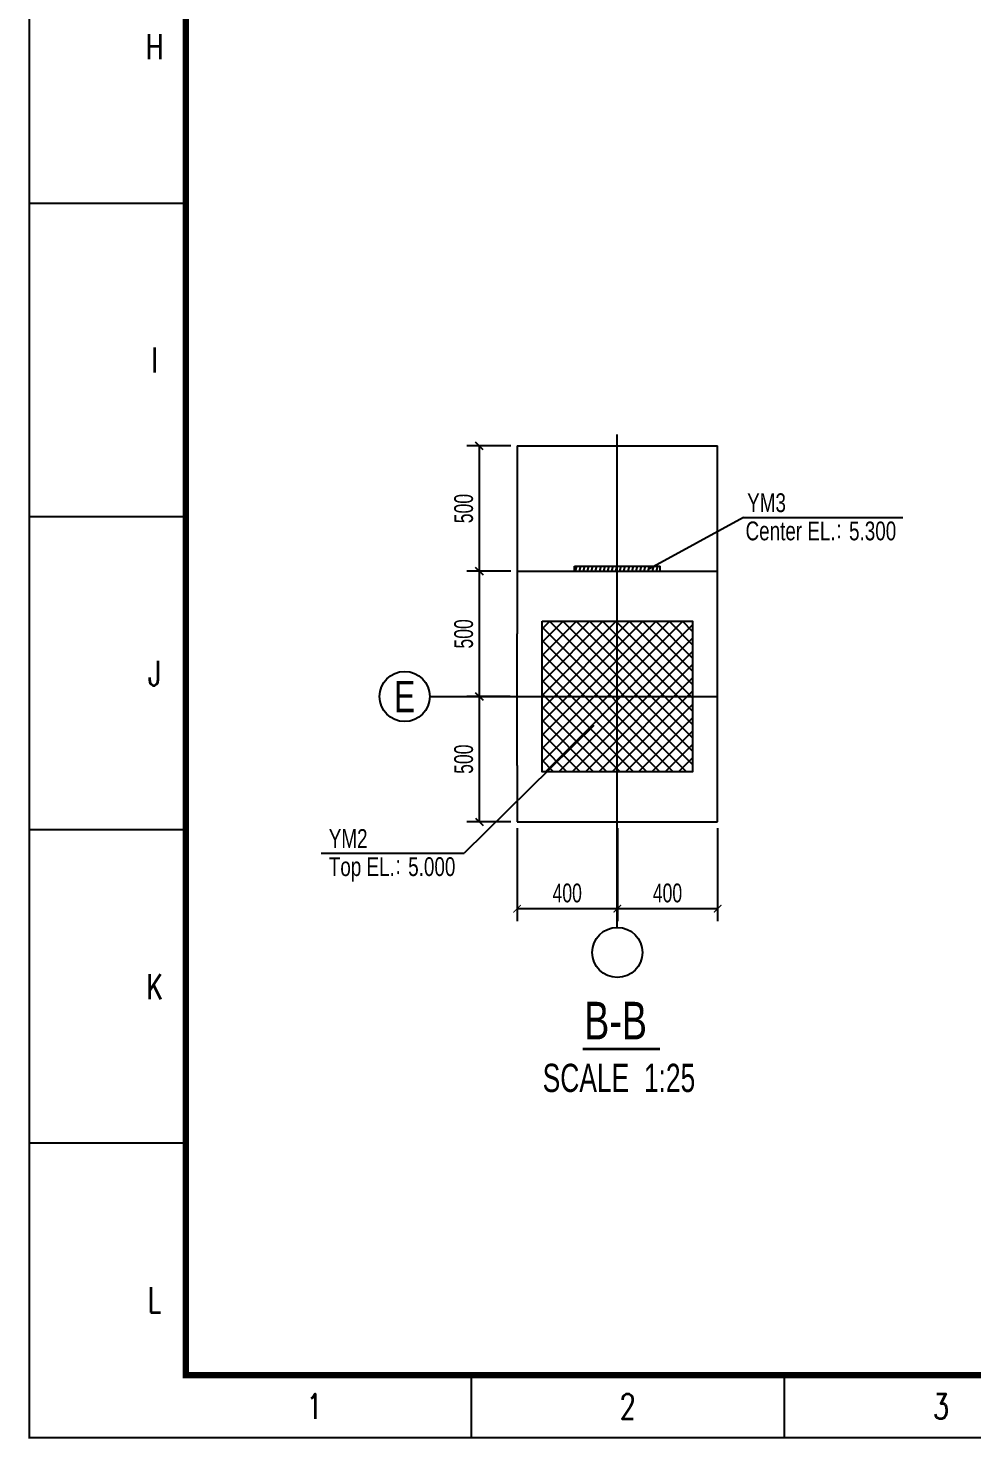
# Model space of a CAD drawing. Header units: millimetres. Extents: x -15901 to 146244, y -607033 to -56344.
# Drawn here: x -12722 to 2337, y -338762 to -316248 of the extents above; entities that cross this region are included whole.
import ezdxf
from ezdxf.enums import TextEntityAlignment as Align

# ---------------------------------------------------------------- set-up
doc = ezdxf.new("R2010")
doc.units = ezdxf.units.MM
doc.header["$LTSCALE"] = 2000
doc.linetypes.add('CENTER', pattern=[50.8, 31.75, -6.35, 6.35, -6.35])
for name, color, linetype in [('4', 2, 'Continuous'), ('S_01', 3, 'Continuous'), ('S_01_OUTL', 3, 'Continuous'), ('S_02', 151, 'CENTER'), ('S_04', 2, 'Continuous'), ('S_05_DIMS', 7, 'Continuous'), ('S_07', 6, 'Continuous'), ('TEXT', 3, 'Continuous'), ('TK', 1, 'Continuous')]:
    doc.layers.add(name, color=color, linetype=linetype)
doc.styles.add('KS', font='kstxt.shx', dxfattribs={"width": 0.7, "height": 300, "bigfont": 'kshz.shx'})
doc.styles.add('TK-HZ', font='txt.shx', dxfattribs={"width": 0.8, "bigfont": 'hztxt.shx'})
doc.dimstyles.new('KS25', dxfattribs={"dimtxt": 300, "dimasz": 120, "dimexe": 200, "dimexo": 100, "dimgap": 100, "dimtad": 1, "dimdec": 0, "dimlfac": 0.25, "dimzin": 14, "dimdsep": 46, "dimtxsty": 'KS', "dimblk": 'ARCHTICK', "dimcen": -900, "dimclrd": 7, "dimclre": 7, "dimclrt": 2, "dimadec": 0, "dimazin": 0, "dimtfac": 1, "dimtdec": 0, "dimtix": 1, "dimtmove": 2, "dimatfit": 2, "dimfxl": 1, "dimtolj": 1, "dimtzin": 14, "dimarcsym": 0})
doc.dimstyles.new('KSDIM0.25', dxfattribs={"dimtxt": 300, "dimasz": 120, "dimexe": 200, "dimexo": 100, "dimgap": 100, "dimtad": 1, "dimdec": 0, "dimlfac": 0.25, "dimzin": 14, "dimdsep": 46, "dimtxsty": 'KS', "dimblk": 'ARCHTICK', "dimblk1": 'OBLIQUE', "dimblk2": 'OBLIQUE', "dimsah": 1, "dimcen": -900, "dimclrd": 7, "dimclre": 7, "dimclrt": 2, "dimazin": 3, "dimtfac": 1, "dimtdec": 0, "dimtix": 1, "dimtmove": 2, "dimatfit": 2, "dimfxl": 1, "dimtolj": 1, "dimtzin": 14, "dimlwd": -3, "dimarcsym": 0})

# ---------------------------------------------------------------- blocks, each defined once
blk = doc.blocks.new('_ArchTick')
at = {"color": 0, "linetype": 'ByBlock', "const_width": 0.15}
blk.add_lwpolyline([(-0.5, -0.5), (0.5, 0.5)], dxfattribs=at)
blk = doc.blocks.new('*D158')
at = {"layer": 'Defpoints', "color": 0}
for p in [(-3320, -328915), (-1720, -328915), (-3320, -330302)]:
    blk.add_point(p, dxfattribs=at)
at = {"layer": 'S_04', "color": 7, "lineweight": -2}
for p, q in [((-3320, -329015), (-3320, -330502)), ((-1720, -329015), (-1720, -330502)), ((-1720, -330302), (-3320, -330302))]:
    blk.add_line(p, q, dxfattribs=at)
at = {"layer": 'S_04', "color": 7, "linetype": 'ByBlock', "lineweight": -2, "xscale": 120, "yscale": 120, "zscale": 120}
for p, rotation in [((-3320, -330302), 179.9999999999875), ((-1720, -330302), 359.9999999999875)]:
    blk.add_blockref('_ArchTick', p, dxfattribs=dict(at, rotation=rotation))
at = {"layer": 'S_04', "color": 2, "insert": (-2520, -330052), "char_height": 300, "attachment_point": 5, "style": 'KS'}
blk.add_mtext('\\A1;400', dxfattribs=at)
blk = doc.blocks.new('*D159')
at = {"layer": 'Defpoints', "color": 0}
for p in [(-4920, -328915), (-3320, -328915), (-4920, -330302)]:
    blk.add_point(p, dxfattribs=at)
at = {"layer": 'S_04', "color": 7, "lineweight": -2}
for p, q in [((-4920, -329015), (-4920, -330502)), ((-3320, -329015), (-3320, -330502)), ((-3320, -330302), (-4920, -330302))]:
    blk.add_line(p, q, dxfattribs=at)
at = {"layer": 'S_04', "color": 7, "linetype": 'ByBlock', "lineweight": -2, "xscale": 120, "yscale": 120, "zscale": 120, "rotation": 180}
blk.add_blockref('_ArchTick', (-4920, -330302), dxfattribs=at)
at = {"layer": 'S_04', "color": 7, "linetype": 'ByBlock', "lineweight": -2, "xscale": 120, "yscale": 120, "zscale": 120}
blk.add_blockref('_ArchTick', (-3320, -330302), dxfattribs=at)
at = {"layer": 'S_04', "color": 2, "insert": (-4120, -330052), "char_height": 300, "attachment_point": 5, "style": 'KS'}
blk.add_mtext('\\A1;400', dxfattribs=at)
blk = doc.blocks.new('_OBLIQUE')
at = {"color": 1}
blk.add_line((-0.5, -0.5), (0.5, 0.5), dxfattribs=at)
blk = doc.blocks.new('*D160')
at = {"layer": 'Defpoints', "color": 0}
for p in [(-5522, -326915), (-4932, -326915), (-4920, -328915)]:
    blk.add_point(p, dxfattribs=at)
at = {"layer": 'S_05_DIMS', "color": 7, "lineweight": -2}
for p, q in [((-5032, -326915), (-5722, -326915)), ((-5020, -328915), (-5722, -328915))]:
    blk.add_line(p, q, dxfattribs=at)
at = {"layer": 'S_05_DIMS', "color": 7, "lineweight": -3}
blk.add_line((-5522, -328915), (-5522, -326915), dxfattribs=at)
at = {"layer": 'S_05_DIMS', "color": 7, "linetype": 'ByBlock', "lineweight": -3, "xscale": 120, "yscale": 120, "zscale": 120}
for p, rotation in [((-5522, -326915), 90), ((-5522, -328915), 270)]:
    blk.add_blockref('_OBLIQUE', p, dxfattribs=dict(at, rotation=rotation))
at = {"layer": 'S_05_DIMS', "color": 2, "insert": (-5772, -327915), "char_height": 300, "attachment_point": 5, "rotation": 90, "style": 'KS'}
blk.add_mtext('\\A1;500', dxfattribs=at)
blk = doc.blocks.new('*D161')
at = {"layer": 'Defpoints', "color": 0}
for p in [(-5522, -324915), (-4920, -324915), (-4932, -326915)]:
    blk.add_point(p, dxfattribs=at)
at = {"layer": 'S_05_DIMS', "color": 7, "lineweight": -2}
for p, q in [((-5020, -324915), (-5722, -324915)), ((-5032, -326915), (-5722, -326915))]:
    blk.add_line(p, q, dxfattribs=at)
at = {"layer": 'S_05_DIMS', "color": 7, "lineweight": -3}
blk.add_line((-5522, -326915), (-5522, -324915), dxfattribs=at)
at = {"layer": 'S_05_DIMS', "color": 7, "linetype": 'ByBlock', "lineweight": -3, "xscale": 120, "yscale": 120, "zscale": 120}
for p, rotation in [((-5522, -324915), 90), ((-5522, -326915), 270)]:
    blk.add_blockref('_OBLIQUE', p, dxfattribs=dict(at, rotation=rotation))
at = {"layer": 'S_05_DIMS', "color": 2, "insert": (-5772, -325915), "char_height": 300, "attachment_point": 5, "rotation": 90, "style": 'KS'}
blk.add_mtext('\\A1;500', dxfattribs=at)
blk = doc.blocks.new('*D162')
at = {"layer": 'Defpoints', "color": 0}
for p in [(-5522, -322915), (-4920, -322915), (-4920, -324915)]:
    blk.add_point(p, dxfattribs=at)
at = {"layer": 'S_05_DIMS', "color": 7, "lineweight": -2}
for p, q in [((-5020, -322915), (-5722, -322915)), ((-5020, -324915), (-5722, -324915))]:
    blk.add_line(p, q, dxfattribs=at)
at = {"layer": 'S_05_DIMS', "color": 7, "lineweight": -3}
blk.add_line((-5522, -324915), (-5522, -322915), dxfattribs=at)
at = {"layer": 'S_05_DIMS', "color": 7, "linetype": 'ByBlock', "lineweight": -3, "xscale": 120, "yscale": 120, "zscale": 120}
for p, rotation in [((-5522, -322915), 90), ((-5522, -324915), 270)]:
    blk.add_blockref('_OBLIQUE', p, dxfattribs=dict(at, rotation=rotation))
at = {"layer": 'S_05_DIMS', "color": 2, "insert": (-5772, -323915), "char_height": 300, "attachment_point": 5, "rotation": 90, "style": 'KS'}
blk.add_mtext('\\A1;500', dxfattribs=at)
blk = doc.blocks.new('A1-1')
at = {"layer": 'TK', "color": 7}
for p, q in [((2500, 19700), (0, 19700)), ((2500, 14700), (0, 14700)), ((2500, 9700), (0, 9700)), ((2500, 4700), (0, 4700)), ((7050, 1000), (7050, 0)), ((12050, 1000), (12050, 0))]:
    blk.add_line(p, q, dxfattribs=at)
for points, const_width in [([(0, 0), (84100, 0), (84100, 59400), (0, 59400)], 35), ([(2500, 1000), (83100, 1000), (83100, 58400), (2500, 58400)], 100)]:
    blk.add_lwpolyline(points, close=True, dxfattribs=dict(at, const_width=const_width))
at = {"layer": 'TK', "color": 7, "style": 'TK-HZ', "width": 0.75}
for s, p in [('H', (2000, 22200)), ('I', (2000, 17200)), ('J', (2000, 12200)), ('K', (2000, 7200)), ('L', (2000, 2200)), ('1', (4550, 500)), ('2', (9550, 500)), ('3', (14550, 500))]:
    blk.add_text(s, height=400, dxfattribs=at).set_placement(p, align=Align.MIDDLE_CENTER)

msp = doc.modelspace()

# ---------------------------------------------------------------- hatches: boundary and pattern name
at = {"layer": 'S_07'}
h = msp.add_hatch(dxfattribs=at)
h.set_pattern_fill('ANSI31', color=256, scale=500, angle=210.125, style=0)
h.set_pattern_definition([(255.125, (-302669.755, -335560.46), (60.405511, -16.044444), [])])
h.paths.add_polyline_path([(-2600.851, -324914.565), (-2600.851, -324889.484), (-2622.223, -324914.565)])
h.paths.add_polyline_path([(-2635.694, -324914.565), (-2635.694, -324834.565), (-4004.433, -324834.565), (-4004.433, -324914.565)])
h = msp.add_hatch(dxfattribs=at)
h.set_pattern_fill('ANSI37', color=6, scale=1200, style=0)
h.set_pattern_definition([(45, (-721195.18, -541031.08), (-106.066017, 106.066017), []), (135, (-721195.18, -541031.08), (-106.066017, -106.066017), [])])
h.paths.add_polyline_path([(-3320.308, -326914.565), (-3320.308, -325714.565), (-4520.308, -325714.565), (-4520.308, -326914.565)])
h.paths.add_polyline_path([(-2120.308, -326914.565), (-2120.308, -325714.565), (-3320.308, -325714.565), (-3320.308, -326914.565)])
h.paths.add_polyline_path([(-2120.308, -326914.565), (-3320.308, -326914.565), (-3320.308, -328114.565), (-2120.308, -328114.565)])
h.paths.add_polyline_path([(-3320.308, -328114.565), (-3320.308, -326914.565), (-4520.308, -326914.565), (-4520.308, -328114.565)])

# ---------------------------------------------------------------- linework, layer by layer
at = {"layer": '4'}
msp.add_line((-1304.671, -324058.925), (1234.073, -324058.925), dxfattribs=at)
at = {"layer": 'S_01'}
for p, q in [((-4920.308, -322914.565), (-4920.308, -325914.067)), ((-4920.308, -322914.565), (-1720.308, -322914.565)), ((-1720.308, -325914.067), (-1720.308, -322914.565)), ((-4004.433, -324914.565), (-4004.433, -324834.565)), ((-4004.433, -324834.565), (-2635.694, -324834.565)), ((-2635.694, -324914.565), (-2635.694, -324834.565)), ((-4920.308, -324914.565), (-1720.308, -324914.565)), ((-4920.308, -328015.21), (-4920.308, -325914.067)), ((-1720.308, -328015.21), (-1720.308, -325914.067)), ((-4920.308, -328015.21), (-4920.308, -328914.565)), ((-1720.308, -328914.565), (-1720.308, -328015.21)), ((-4920.308, -328914.565), (-1720.308, -328914.565))]:
    msp.add_line(p, q, dxfattribs=at)
at = {"layer": 'S_01', "const_width": 45}
msp.add_lwpolyline([(-3874.172, -332540.748), (-2639.172, -332540.748)], dxfattribs=at)
at = {"layer": 'S_01'}
for centre in [(-6714.311, -326914.565), (-3320.308, -330999.241)]:
    msp.add_circle(centre, 400, dxfattribs=at)
at = {"layer": 'S_01_OUTL'}
msp.add_lwpolyline([(-4520.308, -325714.565), (-2120.308, -325714.565), (-2120.308, -328114.565), (-4520.308, -328114.565)], close=True, dxfattribs=at)
at = {"layer": 'S_02', "ltscale": 5}
for p, q in [((-3320.308, -330599.241), (-3320.308, -322735.145)), ((-6314.311, -326914.565), (-1720.308, -326914.565))]:
    msp.add_line(p, q, dxfattribs=at)
at = {"layer": 'S_04'}
for p, q in [((-1304.671, -324058.925), (-2807.354, -324878.147)), ((-3694.938, -327379.296), (-5766.116, -329416.944)), ((-8048.76, -329416.944), (-5766.116, -329416.944))]:
    msp.add_line(p, q, dxfattribs=at)

# ---------------------------------------------------------------- block references
at = {"layer": 'TK', "color": 7}
msp.add_blockref('A1-1', (-12704.988, -338744.462), dxfattribs=at)

# ---------------------------------------------------------------- texts
at = {"layer": '4', "style": 'KS', "width": 0.75}
msp.add_text('YM3', height=300, dxfattribs=at).set_placement((-1248.045, -323971.181))
at = {"layer": 'S_04', "style": 'KS', "width": 0.75}
for s, height, p in [('Center EL.：5.300', 300, (-1274.149, -324421.679)), ('YM2', 300, (-7925.347, -329331.201)), ('Top EL.：5.000', 300, (-7925.347, -329779.698)), ('B-B', 600, (-3849.812, -332387.133))]:
    msp.add_text(s, height=height, dxfattribs=at).set_placement(p)
msp.add_text('E', height=500, dxfattribs=at).set_placement((-6714.311, -326914.565), align=Align.MIDDLE)
at = {"layer": 'TEXT', "style": 'KS', "width": 0.7}
msp.add_text('SCALE  1:25', height=450, dxfattribs=at).set_placement((-3294.265, -333001.561), align=Align.MIDDLE)

# ---------------------------------------------------------------- dimensions: what is measured, and where the dimension line sits
at = {"layer": 'S_04'}
dim = msp.add_linear_dim(base=(-4920.308, -330302.069), p1=(-3320.308, -328914.565), p2=(-4920.308, -328914.565), angle=360, dimstyle='KS25', dxfattribs=at)
dim.commit()
dim.dimension.update_dxf_attribs({"geometry": '*D159', "text_midpoint": (-4120.308, -330052.069)})
dim = msp.add_aligned_dim(p1=(-1720.308, -328914.565), p2=(-3320.308, -328914.565), distance=1387.503, dimstyle='KS25', dxfattribs=at)
dim.commit()
dim.dimension.update_dxf_attribs({"geometry": '*D158', "text_midpoint": (-2520.308, -330052.069)})
at = {"layer": 'S_05_DIMS'}
for base, p1, p2, picture, middle in [((-5521.851, -322914.565), (-4920.308, -324914.565), (-4920.308, -322914.565), '*D162', (-5771.851, -323914.565)), ((-5521.851, -324914.565), (-4931.532, -326914.565), (-4920.308, -324914.565), '*D161', (-5771.851, -325914.565)), ((-5521.851, -326914.565), (-4920.308, -328914.565), (-4931.532, -326914.565), '*D160', (-5771.851, -327914.565))]:
    dim = msp.add_linear_dim(base=base, p1=p1, p2=p2, angle=90, dimstyle='KSDIM0.25', override={"dimlfac": 0.25}, dxfattribs=at)
    dim.commit()
    dim.dimension.update_dxf_attribs({"geometry": picture, "text_midpoint": middle})

doc.saveas('drawing.dxf')
